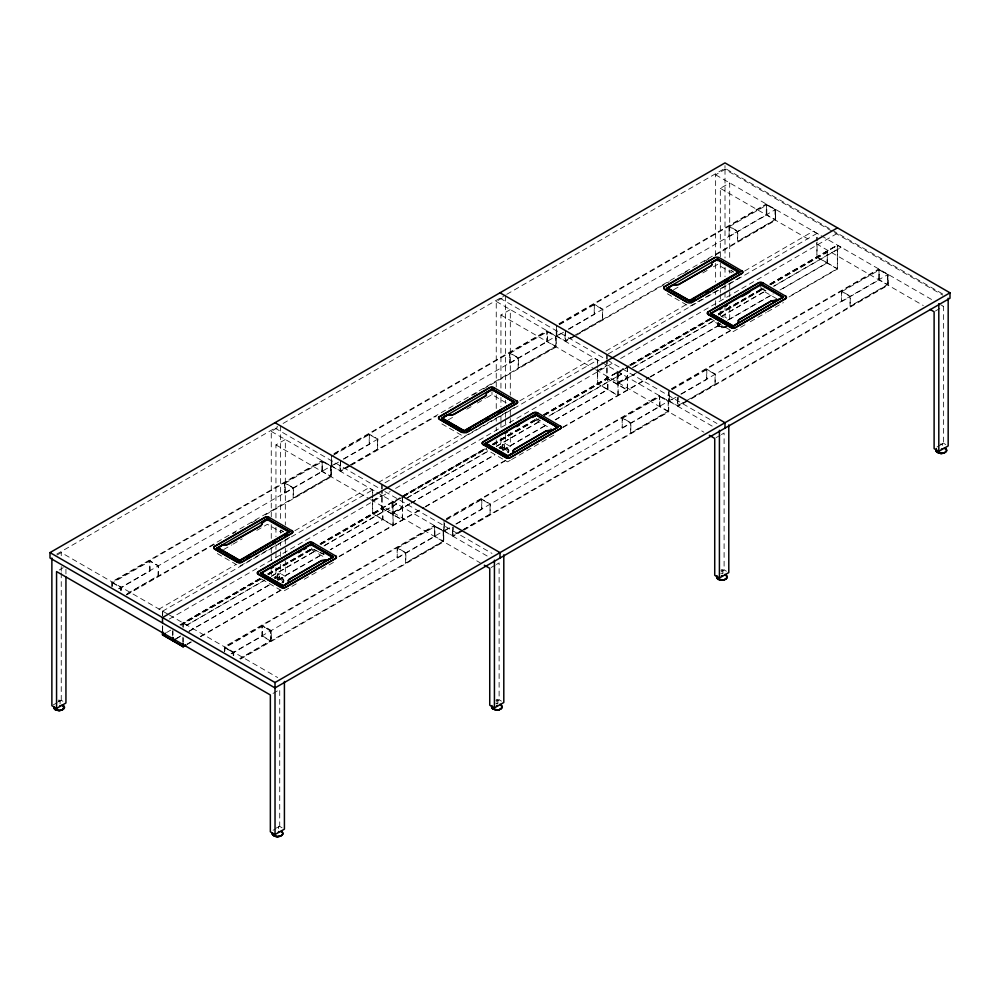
<?xml version="1.0" encoding="UTF-8"?>
<svg xmlns="http://www.w3.org/2000/svg" width="1000" height="1000" viewBox="0 0 1000 1000"><rect width="100%" height="100%" fill="white"/><g stroke="black" fill="none" stroke-linecap="round" stroke-linejoin="round"><path stroke-width="0.75" stroke-dasharray="5 3.75" d="M277.425 576.85L277.2 578.725L278.75 578.162L279.575 579.15L277.425 579.2L277.712 573.488L279.45 573.663L279.45 578.462M502.413 446.938C500.25 449.9 506.262 450.737 504.45 447.362L504.562 449.25L504.45 446.163M275.35 578.175C278.8 574.938 287.113 581.912 279.163 579.225L277.038 579.5M500.35 448.275C503.787 445.037 512.112 452.013 504.162 449.325L500.975 449.738M274.613 577.975L279.188 576.987L282.213 578.013L283.688 579.888L282.975 582.7M499.6 448.062L504.188 447.088L507.212 448.113L508.688 449.975L508.413 452.3M58.338 700.138L60.075 700.312L59.775 701.312L58.038 701.137M279.45 573.663L279.163 574.663L277.425 574.487M502.413 449.288L502.713 443.587L504.45 443.762L504.675 449.025M504.45 443.762L504.15 444.762L502.413 444.588M496.188 699.625L497.925 699.8L497.638 700.8L495.9 700.625M721.188 569.725L722.925 569.9L722.625 570.9L720.888 570.725M502.188 448.825L502.413 448.113L504.45 448.562M283.85 580.962L282.838 582.463M507.837 452.562L508.85 451.062M726.325 326.938C723.4 328.537 717.7 327.987 717.4 323.888L718.425 322.375M725.913 326.662L719.725 326.725L717.575 324.963L717.887 322.825M281.775 582.875L282.65 582.075L281.925 580.237M720.35 323.088L718.612 324.675L719.338 326.512L722.1 327.525L725.288 327.113L727.025 325.513M56.737 554.125L277.688 426.562M283.087 423.45L505.387 295.1M506.737 294.325L724.987 168.312L830.8 229.4M57.237 554.925L61.25 552.6L168.1 614.288M271.262 516.875L271.262 431.375L277.95 427.5M496.25 386.975L496.25 301.462L502.95 297.6M715.638 255.65L715.638 174.812L725.013 169.4L833.213 231.863M59.237 570L63.263 567.688M275.95 518L275.95 444.9L285.325 439.487L285.325 525.037M500.938 388.1L500.938 315L510.312 309.587L510.312 395.138M720.325 256.775L720.325 188.337L729.7 182.925L729.7 260.7M333.95 453.625L546.875 330.688L546.875 341.512M558.938 323.725L766.263 204.037L766.263 214.862M112.15 586.688L112.15 582.325L322.163 461.075L330.975 466.163L330.975 476.35L126.325 594.5M334.212 454.125L547.15 331.175L555.962 336.262L555.962 346.438L351.062 464.75M559.212 324.225L766.538 204.525L775.35 209.613L775.35 219.788L576.062 334.85M112.438 585.625L112.438 582.812L149.938 561.163L158.175 565.925L158.175 575.775L126.037 594.338M284.925 483.225L322.425 461.575L330.675 466.337L330.675 476.188L293.175 497.837L293.175 487.987L284.925 483.225L284.65 492.912L284.65 482.738L293.463 487.825L293.175 497.837M333.15 455.387L369.312 434.5L377.562 439.263L377.562 449.125L340.062 470.775L340.062 462.325M509.938 353.312L547.438 331.662L555.688 336.425L555.688 346.275L518.188 367.925L518.188 358.075L509.938 353.312L509.65 363L509.65 352.825L518.462 357.912L518.188 367.925M559.487 324.712L594.312 304.6L602.562 309.363L602.562 319.212L565.062 340.863L565.062 332.425M729.312 226.663L766.812 205.012L775.062 209.775L775.062 219.625L737.562 241.275L737.562 231.425L729.312 226.663L729.025 236.35L729.025 226.175L737.837 231.262L737.562 241.275M118.6 588.775L337.987 462.113M343.325 459.038L562.975 332.225M568.312 329.137L775.638 209.45L775.638 220.275L715.05 255.25M119.125 588.8L149.938 571.013L149.938 561.163M284.925 493.075L322.425 471.425L322.425 461.575M338.512 462.137L331.812 466.012L331.812 456.15M343.862 459.05L369.312 444.363L369.312 434.5M509.938 363.162L547.438 341.512L547.438 331.662M563.513 332.238L556.812 336.1L556.812 326.25M568.862 329.15L594.312 314.45L594.312 304.6M729.312 236.513L766.812 214.862L766.812 205.012M331.538 455.662L331.538 465.85L340.35 470.938L349.775 465.487M556.525 325.763L556.525 335.938L565.337 341.025L574.763 335.588M126.625 594.975L216.825 542.9M232.975 533.575L235.675 532.013M251.825 522.688L257.213 519.575M265.287 514.913L331.25 476.838L331.25 458.275M350.062 465.975L340.625 471.425L340.625 460.6M351.413 465.2L436.312 416.175M472.7 395.175L478.088 392.062M483.475 388.95L556.25 346.925L556.25 326.825M575.05 336.075L565.625 341.512L565.625 330.688M576.4 335.3L669.287 281.675M682.75 273.9L688.125 270.788M704.287 261.462L709.663 258.35M223.637 549.562L231.6 544.963M232.925 544.2L242.213 538.837M256.8 530.413L267.413 524.288L281.95 532.675M448.2 419.913L454.837 416.075M466.775 409.188L472.075 406.125M477.388 403.062L485.337 398.462M486.675 397.7L491.975 394.637L506.512 403.025M673.637 289.75L680.275 285.925M702.825 272.913L708.125 269.85M713.425 266.788L717.412 264.488L731.95 272.875M372.675 497.3L372.675 489.925L162.5 611.263L158.925 609.188L235.65 564.7M294.887 530.7L368.925 487.75L372.5 490.012L372.5 497.4M378.3 482.537L460.5 434.875M519.8 400.838L593.913 357.85L597.5 360.112L597.5 363.062M605.988 351.075L686.762 304.25M744.65 271.025L813.3 231.188L816.888 233.45L816.888 240.837M289.875 537.25L239.475 566.35L217.013 553.387M514.438 407.6L464.038 436.7L441.575 423.738M739.875 277.45L689.475 306.55L667.013 293.587M608.225 353.925L817.05 233.363L817.05 240.738M372.5 500.65L381.875 495.238M597.5 370.75L606.875 365.337M372.675 500.75L382.05 495.337M597.663 370.838L607.038 365.425M169.237 619.075L390.2 491.512M395.588 488.4L615.188 361.613M620.588 358.5L837.5 233.263M259.688 578.575L182.963 622.875L182.963 627.75M267.762 573.913L312.188 548.263M320.262 543.6L392.962 501.637L392.962 525.25L372.675 513.538L372.675 498.775M402.337 496.225L484.538 448.762M492.625 444.087L537.1 418.413M543.837 414.525L617.95 371.725L617.95 395.35L597.663 383.638L597.663 365.925M630.025 364.762L709.45 318.913M718.875 313.463L761.95 288.6M770.025 283.938L837.337 245.075L837.337 268.688L788.875 296.675M166.537 632.55L170.75 630.112M180 624.775L259.688 578.763M267.762 574.1L312.188 548.462M320 543.95L485.65 448.312M492.388 444.425L537.1 418.612M543.587 414.862L628.587 365.788M629.763 365.112L710.7 318.375M718.612 313.812L763.037 288.163M769.762 284.275L837.337 245.263M183.125 627.6L183.125 623.162L259.862 578.862M268.525 573.938L312.362 548.55M320.438 543.888L393.125 501.925L396.712 503.8L322.675 546.538M484.712 449.05L402.5 496.512L402.5 520.138L381.875 508.225L381.875 490.513M492.788 444.387L537.263 418.7M544 414.812L618.125 372.025L621.7 373.9L548.938 415.913M630.188 365.05L710.962 318.425M718.512 314.137L762.125 288.888M770.2 284.225L837.513 245.362L841.087 247.237L773.775 286.1M180.8 625.1L261.562 578.462M268.3 574.575L312.725 548.925M320.8 544.263L382.725 508.512L382.725 519.338L330.225 549.65M409.613 503.812L392.1 513.925L392.1 503.1L401.525 497.663M402.875 496.875L486.425 448.638M493.162 444.75L537.638 419.075M544.375 415.188L607.712 378.612L607.712 389.438L555.163 419.787M637.288 372.375L617.087 384.025L617.087 373.2L626.512 367.762M631.9 364.65L711.325 318.8M719.4 314.137L763.825 288.488M770.562 284.6L827.288 252.062L827.288 262.887L780.175 290.087M180.987 625.2L261.75 578.575M268.488 574.688L312.913 549.038M320.988 544.375L382.912 508.625L382.912 519.45L330.412 549.763M392.1 503.1L401.712 497.762M403.062 496.987L486.613 448.75M493.35 444.862L539.175 418.4M544.562 415.288L607.9 378.725L607.9 389.55L555.35 419.888M617.087 373.2L629.4 366.312M630.737 365.538L711.513 318.9M718.25 315.025L764.013 288.6M770.75 284.713L827.288 252.062M264.788 579.963L186.713 625.237L183.125 623.162M271.512 576.075L315.938 550.425M406.087 498.387L488.288 450.925M496.375 446.25L540.85 420.575M632.425 367.7L713.2 321.075M721.275 316.413L765.7 290.763M186.713 625.237L264.788 580.15M271.512 576.275L315.938 550.625M324.012 545.962L396.712 503.988M407.425 497.8L488.288 451.112M496.375 446.45L540.85 420.775L536.087 418.638M548.938 416.1L621.7 374.087M633.775 367.125L713.2 321.262M721.275 316.6L765.7 290.95M773.775 286.288L841.087 247.425M53.212 704.938L57.237 702.625M58.575 701.85L61.25 700.3L65.938 703.012M273.938 577.525L280.637 573.65L285.325 576.362L285.325 560.8M498.938 447.612L505.625 443.75L510.312 446.463L510.312 432.463M392.962 512.463L402.337 507.05M617.95 382.55L627.325 377.137M393.125 512.55L402.5 507.137M618.125 382.65L627.5 377.238M176.762 638.25L180.8 635.925M188.875 631.263L270.988 583.85M277.725 579.963L323.488 553.538M410.962 503.038L494.513 454.8M502.6 450.125L547.075 424.45M638.638 371.587L719.4 324.963M727.475 320.3L773.25 293.875M779.987 289.988L827.1 262.787L827.1 251.95M175.6 639.138L180.987 636.025M189.062 631.362L271.175 583.962M277.913 580.075L323.675 553.65M409.8 503.925L392.287 514.038L392.287 503.212M411.15 503.15L494.7 454.9M502.788 450.238L547.263 424.562M634.775 374.038L617.275 384.137L617.275 373.312M640.163 370.925L719.587 325.062M729.013 319.625L773.438 293.975M278.625 580.225L285.325 576.362M503.625 450.325L510.312 446.463M187 644.163L191.038 641.825M200.463 636.388L281.225 589.763M339.113 556.337L423.9 507.388M425.238 506.613L506.1 459.925M562.7 427.25L648.875 377.5M650.212 376.725L730.987 330.087M187.162 644.45L191.2 642.125M200.625 636.688L281.4 590.05M339.275 556.638L424.062 507.688M425.412 506.9L506.275 460.225M562.875 427.55L649.038 377.8M650.387 377.013L731.162 330.387M789.038 296.962L837.513 268.988L837.513 245.362M296.288 583.837L283.025 591.5L260.562 578.538M304.25 579.25L316.188 572.35M321.488 569.288L333.425 562.4M510.238 460.325L507.587 461.85L485.125 448.888M511.562 459.55L556.663 433.512M744.963 324.8L733.025 331.7L710.562 318.725M750.263 321.737L766.188 312.55M767.513 311.788L783.425 302.6M446.45 518.575L659.375 395.637L659.375 406.463M671.438 388.675L878.75 268.988L878.75 279.812M224.65 651.637L224.662 647.262L434.663 526.038L443.475 531.125L443.475 541.3L240.162 658.675M446.712 519.075L659.65 396.125L668.462 401.213L668.462 411.4L463.562 529.7M671.712 389.175L879.038 269.475L887.85 274.562L887.85 284.738L688.55 399.8M397.425 548.175L434.925 526.525L443.175 531.287L443.175 541.138L405.675 562.788L405.675 552.938L397.425 548.175L397.15 557.863L397.15 547.688L405.962 552.775L405.675 562.788M445.65 520.337L481.812 499.45L490.062 504.225L490.062 514.075L452.562 535.725L452.562 527.275M622.438 418.263L659.938 396.613L668.188 401.375L668.188 411.238L630.688 432.887L630.688 423.025L622.438 418.263L622.15 427.962L622.15 417.775L630.962 422.863L630.688 432.887M671.988 389.663L706.812 369.55L715.062 374.312L715.062 384.162L677.562 405.825L677.562 397.375M841.812 291.613L879.312 269.962L887.562 274.725L887.562 284.575L850.062 306.225L850.062 296.375L841.812 291.613L841.525 301.3L841.525 291.125L850.337 296.212L850.062 306.225M231.1 653.725L450.487 527.062M455.825 523.987L675.475 397.175M680.812 394.087L888.125 274.4L888.125 285.225L688.888 400.25M231.625 653.75L262.45 635.95L262.45 626.1L270.7 630.862L270.675 640.725L239.875 658.512M397.425 558.025L434.925 536.375L434.925 526.525M449.675 527.863L444.312 530.962L444.312 521.1M456.362 524L481.812 509.312L481.812 499.45M622.438 428.113L659.938 406.463L659.938 396.613M676.012 397.188L669.312 401.05L669.312 391.2M681.363 394.1L706.812 379.4L706.812 369.55M841.812 301.462L879.312 279.812L879.312 269.962M444.038 520.625L444.038 530.8L452.85 535.887L462.275 530.438M669.025 390.712L669.025 400.887L677.837 405.988L687.262 400.538M240.475 659.137L443.75 541.788L443.75 523.225M462.562 530.925L453.125 536.375L453.125 527.087M463.913 530.15L668.75 411.875L668.75 391.775M687.55 401.025L678.125 406.463L678.125 397.188M273.025 693.425L279.725 689.562L279.725 826.438L273.025 830.3M491.075 567.55L495.087 565.237M496.425 564.462L499.113 562.913L499.113 699.788L496.425 701.338M716.075 437.65L720.088 435.337M721.425 434.562L724.1 433.013L724.1 569.888L721.425 571.438M935.45 311L943.487 306.35L943.487 443.225L936.787 447.1M719.338 326.512L718.375 325.95L723.325 327.262A5.438 3.137 0 0 0 726.675 326.35M720.812 573.288L722.663 573.225M495.812 703.188L497.663 703.125M496.413 703.713L497.35 703.75M722.1 316.925L723.838 317.1M940.275 444.062L942.013 444.237L942.312 443.237L942.312 446.838M276.512 827.275L278.25 827.45L278.55 826.45L278.55 830.037M765.9 290.825L761.175 287.975L761.375 288.575M761.675 289.062L765.763 290.9M536.525 419.05L540.612 420.887M318.625 551.85L311.188 547.775L311.375 548.375M319.988 552.463L324.075 554.3M311.688 548.862L318.5 551.925M319.862 552.537L323.95 554.375M506.525 448.225L508.675 449.975M281.525 578.125L283.688 579.875M832.138 230.175L943.3 294.35M834.562 232.65L942.763 295.113M715.638 174.812L820.362 235.263M821.137 235.712L932.663 300.113M940.775 304.8L943.487 306.35M766.538 204.525L766.525 214.7L775.35 219.788L775.337 209.613M879.038 269.475L879.025 279.65L887.85 284.738L887.837 274.562M720.325 188.337L810.987 240.675M816.4 243.8L923.288 305.525M827.1 262.787L817.05 256.975L817.05 242.213M827.288 262.887L837.337 268.688M837.513 268.988L816.888 257.075L816.888 242.312M776.825 298.788L760.962 289.625L760.962 286.925M943.487 443.225L945.825 444.588M715.638 322.5L720.325 325.213M594.312 314.45L594.025 304.113L602.837 309.2L602.562 319.212M706.812 379.4L706.525 369.062L715.337 374.15L715.062 384.162M500 298.212L605.8 359.3M607.137 360.075L716.963 423.488M496.25 301.462L600.4 361.587M601.75 362.375L712.65 426.4M555.962 346.438L547.15 341.35L547.15 331.175M668.462 411.4L659.65 406.3L659.65 396.125M500.938 315L594.3 368.9M595.662 369.688L703.9 432.175M535.525 419.787L551.388 428.938M724.1 569.888L726.45 571.237M369.312 444.363L369.038 434.012L377.85 439.1L377.562 449.125M481.812 509.312L481.538 498.975L490.35 504.062L490.062 514.075M275 428.113L379.462 488.425M384.825 491.525L491.962 553.387M271.262 431.375L375.4 491.5M376.75 492.275L487.663 556.3M322.163 461.075L322.15 471.262L330.975 476.35L330.962 466.175M434.663 526.038L434.65 536.213L443.475 541.3L443.462 531.125M275.95 444.9L369.312 498.8M370.662 499.588L480.262 562.863M310.963 549.438L325.5 557.825M499.113 699.788L501.45 701.137M270.675 640.725L270.975 630.7L262.15 625.625L262.425 635.962M270.675 630.875L262.425 626.112L224.925 647.763L224.925 650.575M262.162 635.8L270.975 640.875L270.963 630.712M149.938 571.013L149.65 560.675L158.463 565.763L158.175 575.775M169.45 615.075L277.65 677.537M112.15 582.325L120.962 587.413L120.962 590.325M224.65 647.275L233.475 652.35L233.475 655.263L233.463 652.362M233.2 652.513L224.95 647.75L233.175 652.525L233.175 655.337M112.438 582.812L120.688 587.575L120.688 590.388M279.725 826.438L282.062 827.788M731.038 270.3L733.45 271.988M730.913 270.375L733.312 272.062M281.05 530.1L283.45 531.8M280.912 530.175L283.325 531.875M506.925 450.337L507.638 452.175M717.4 323.888L717.575 324.963M279.675 578.925L279.45 576.062M729.7 270.025L729.7 273.137M729.7 284.025L729.7 290.25M729.7 291.8L729.7 298.025M729.7 305.8L729.7 319.8L725.013 317.087L725.013 307.762M724.987 165.613L724.987 168.312M725.013 169.4L725.013 258.012M725.013 267.337L725.013 276.675M725.013 284.45L725.013 290.663M725.013 292.213L725.013 298.438M722.925 569.9L722.925 573.488M720.325 263L720.325 280.113M720.325 289.438L720.325 292.55M720.325 294.1L720.325 301.887M720.325 311.212L720.325 315.875M715.638 263.425L715.638 282.087M715.638 291.413L715.638 294.525M715.638 300.738L715.638 305.4M677.837 397.262L677.837 405.988M627.5 366.613L627.5 390.225L606.875 378.325L606.875 360.613M627.325 366.512L627.325 389.938L607.038 378.225L607.038 360.513M618.125 372.025L618.125 395.637L597.5 383.738L597.5 368.975M607.038 354.6L607.038 359.038M606.875 354.7L606.875 359.137M597.663 364.45L597.663 360.012L381.875 484.6L381.875 489.038M565.337 330.85L565.337 341.025M510.312 410.688L510.312 416.912M510.312 418.462L510.312 423.125M505.625 296.05L505.625 390.887M505.625 400.225L505.625 403.325M505.625 412.663L505.625 417.325M505.625 418.875L505.625 426.65M505.625 434.425L505.625 443.75M500.938 397.438L500.938 406.763M500.938 416.1L500.938 420.763M500.938 422.325L500.938 428.537M500.938 437.875L500.938 448.762M497.925 699.8L497.925 703.4M496.25 394.75L496.25 408.738M496.25 418.075L496.25 421.175M496.25 427.4L496.25 430.513M496.25 439.837L496.25 449.162M491.975 391.938L491.975 394.637M452.85 527.163L452.85 535.887M434.375 536.375L434.375 525.55L224.363 646.787L224.363 651.425M402.337 496.413L402.337 519.837L382.05 508.125L382.05 490.412M393.125 501.925L393.125 525.55L372.5 513.638L372.5 498.875M382.05 484.513L382.05 488.938M340.35 460.75L340.35 470.938M321.875 471.425L321.875 460.6L111.875 581.838L111.875 586.475M285.325 539.025L285.325 546.812M285.325 548.362L285.325 553.025M280.637 425.962L280.637 520.788M280.637 530.125L280.637 533.225M280.637 542.562L280.637 545.675M280.637 551.888L280.637 556.55M280.637 564.325L280.637 573.65M275.95 527.337L275.95 536.663M275.95 544.438L275.95 550.662M275.95 552.225L275.95 558.438M275.95 567.775L275.95 578.663M271.262 524.65L271.262 538.638M271.262 547.975L271.262 554.188M271.262 555.75L271.262 561.962M271.262 569.738L271.262 579.062M233.738 652.2L233.738 655.3M183.125 637.925L183.125 642.362M182.963 637.125L182.963 643.375M172.913 629.862L172.913 636.05M172.725 631.3L172.725 635.938M162.675 611.163L162.675 615.588M162.675 625.925L162.675 630.35M162.5 611.263L162.5 615.688M162.5 626.025L162.5 631.925M121.25 587.25L121.25 590.35M65.938 569.25L65.938 573.913M61.25 552.6L61.25 555.712M61.25 566.6L61.25 571.263M61.25 572.812L61.25 700.3M60.075 700.312L60.075 703.913M282.875 578.888A5.438 3.137 0 0 1 282.3 582.913M274.575 578.5A5.438 3.137 0 0 1 277.925 577.575M507.875 448.988A5.438 3.137 0 0 1 508.375 452.113M499.575 448.6A5.438 3.137 0 0 1 502.925 447.675M271.25 630.55L261.875 625.138L261.875 635.962L271.25 641.375L271.25 630.55"/><path stroke-width="1.5" d="M217.413 548.663L222.575 544.963L227.65 544.637M239.7 561.325L239.375 560.15L217.738 547.75L239.3 560.2L238.975 560.75L288.575 531.75L288.812 532.35L288.5 531.8M217.738 547.9L222.575 544.963M222.575 545.112L223.312 544.775M223.312 544.938L226.438 544.775M228.675 544.25L260.938 525.775L261.875 524.325L260.938 525.625L226.438 544.938M239.562 561.25L239.7 560.7M267.325 519.487C254.125 529.312 267.975 515.3 267.337 520.425M267.013 519.45L288.575 531.9M442.4 419.363C442.175 415.275 449.487 414.613 452.5 414.825M442.525 419.288L442.388 418.413L463.95 430.863L513.737 402.125L491.85 389.487L492.188 390.625M442.438 418.225L464.538 430.9M442.575 418.088L447.413 415.15M447.413 415.3L448.15 414.975M448.15 415.125L451.287 414.975M486.475 395.213L453.525 414.588L485.788 395.962L486.712 392.713L492.175 389.675M486.712 392.713L491.85 389.487L513.737 402.125M513.462 403.475L513.413 401.938M513.65 403.15L513.562 402.225M738.625 273.488L738.575 271.95L689.287 300.55L667.725 288.1L672.913 285.025M667.725 288.1L672.562 285.163M710.938 265.963L678.675 284.438L673.312 285.125L678.675 284.6L710.938 265.963L711.862 264.525L711.625 265.375M689.375 300.5L689.688 301.525L689.375 300.35L688.975 300.95L689.287 300.4L667.6 288.238M717.337 260.625L717.013 259.5L711.95 262.488M712.175 262.288L717.325 259.688M717.013 259.65L738.812 272.55M62.675 705.062L63.5 705.537L62.9 706.663M501.275 705.425L500.525 704.55M726.275 575.525L725.525 574.65M945.738 448.462A5.438 3.137 0 0 1 941.8 453.4L936.85 452.088L936.05 451.1L936.363 448.963L936.05 451.1C938.413 454.312 944.963 454.363 946.712 450.538L944.388 447.7L945.725 448.462L945.45 449.25M261.4 573.55L282.825 586.425L288.212 582.525L288.288 580.487M732.825 326.625L737.975 323.075L738.288 320.688M288.288 580.638L289.212 579.2L321.475 560.575L326.85 560.037L321.475 560.725L288.538 579.938M513.138 450.825L514.062 449.387L546.325 430.763L551.688 430.225L546.325 430.913L513.375 450.125M513.138 452.488L512.825 453.062L513.138 450.675M738.288 320.838L738.525 319.988M782.738 297.812C783.1 297.188 775.288 301.512 771.475 300.763L738.525 320.138M310.462 545.462L310.788 544.663M310.6 545.538L311.188 544.8M535.312 415.65L535.925 414.787L557.487 427.238L551.688 430.375M535.438 415.725L535.487 414.988M733.012 326L711.388 313.738M760.462 285.663L760.775 284.862L782.738 297.45M760.588 285.738L761.175 285M500 704.262L502.325 707.1C500.588 710.925 494.025 710.875 491.662 707.663L491.975 705.525M725 574.35L727.325 577.2C725.588 581.025 719.025 580.975 716.663 577.762L716.975 575.612M60.3 705.575L59.588 706.112M281.688 832.463L281.15 831.2M512.825 452.912L507.987 455.7L486.2 443.5L535.7 414.812L557.587 427.438M507.987 455.863L507.587 456.438L485.125 443.275L507.675 456.262L558.237 427L507.587 456.438M733.138 325.863L711.35 313.5L760.775 285.012M61.525 710.312L63.263 708.725M280.863 835.65L276.812 836.862L275.425 836.363M500.25 709L501.125 708.213M726.112 578.312L724.375 579.9L722.25 580.175M943.763 453.237L944.625 452.45M278.412 832.125L278.738 831.462M942.425 448.725L941.413 449.087M50 552.6L724.987 162.9L950 292.812L950 298.225L275.012 687.925L50 558.013L50 552.6L275.012 682.513L275.038 834.55L284.413 829.137L284.413 681.45M214.35 546.512L265 517.275A3.5 2.025 0 0 1 269.375 517.537L291.837 530.712A3.262 1.875 0 0 1 292.15 533.15L241.513 562.4A3.262 1.875 0 0 1 237.275 562.212L214.812 549.237A3.5 2.025 0 0 1 214.35 546.712L214.35 546.512A3.5 2.025 0 0 0 214.812 549.038L214.812 549.237M439.15 416.725A3.5 2.025 0 0 0 439.613 419.25L462.075 432.425L439.613 419.45A3.5 2.025 0 0 1 439.15 416.925L489.8 387.488A3.5 2.025 0 0 1 494.175 387.75L516.638 400.925A3.262 1.875 0 0 1 516.962 403.363L466.312 432.6L516.962 403.162A3.262 1.875 0 0 0 516.638 400.725L516.638 400.925M664.35 286.712L714.987 257.475A3.5 2.025 0 0 1 719.362 257.738L741.825 270.912A3.262 1.875 0 0 1 742.15 273.35L691.5 302.587A3.262 1.875 0 0 1 687.262 302.413L664.8 289.438A3.5 2.025 0 0 1 664.35 286.913L664.35 286.712A3.5 2.025 0 0 0 664.8 289.237L664.8 289.438M214.35 546.712L265 517.475A3.5 2.025 0 0 1 269.375 517.737L269.375 517.537M439.15 416.925L489.8 387.688A3.5 2.025 0 0 1 494.175 387.95L494.175 387.75M664.35 286.913L714.987 257.475M216.775 548.112L267.413 518.675L289.875 531.638L239.237 561.075L216.775 547.913L239.475 560.938M441.575 418.325L492.212 388.888L514.675 402.05L464.038 431.287L441.575 418.325L464.038 431.087L514.675 401.85M666.762 288.312L717.412 258.875L739.875 271.837L689.225 301.275L666.762 288.113L689.475 301.137M289.875 531.638L239.237 561.075M739.875 271.837L689.225 301.275M246.475 557.625L249.1 556.112M272.812 542.413L275.45 540.9M284.675 535.575L287.312 534.05M466.037 430.863L470 428.575M485.8 419.45L488.438 417.925M497.663 412.6L500.3 411.087M691.2 300.863L695.15 298.587M705.688 292.5L708.325 290.975M724.125 281.85L728.088 279.575M214.812 549.038L237.275 562.013A3.262 1.875 0 0 0 241.513 562.2L292.15 532.95A3.262 1.875 0 0 0 291.837 530.513L291.837 530.712M741.825 270.912L741.825 270.712A3.262 1.875 0 0 1 742.15 273.15L691.5 302.587M837.5 227.85L162.5 617.562L162.5 622.975M258.05 571.737L308.688 542.5A3.262 1.875 0 0 1 312.925 542.688L335.387 555.85A3.5 2.025 0 0 1 335.85 558.387L285.2 587.625A3.5 2.025 0 0 1 280.825 587.362L258.363 574.388A3.262 1.875 0 0 1 258.05 571.938L258.05 571.737A3.262 1.875 0 0 0 258.363 574.188L258.363 574.388M482.85 441.95L533.5 412.713A3.262 1.875 0 0 1 537.725 412.9L560.188 426.062A3.5 2.025 0 0 1 560.65 428.6L510.012 457.837A3.5 2.025 0 0 1 505.625 457.562L483.162 444.6A3.262 1.875 0 0 1 482.85 442.15L482.85 441.95A3.262 1.875 0 0 0 483.162 444.4L483.162 444.6M708.037 311.938L758.688 282.7A3.262 1.875 0 0 1 762.925 282.887L785.387 296.05A3.5 2.025 0 0 1 785.85 298.575L735.2 327.825A3.5 2.025 0 0 1 730.825 327.55L708.363 314.587A3.262 1.875 0 0 1 708.037 312.137L708.037 311.938A3.262 1.875 0 0 0 708.363 314.387L708.363 314.587M258.05 571.938L308.688 542.7A3.262 1.875 0 0 1 312.925 542.888L312.925 542.688M482.85 442.15L533.5 412.912A3.262 1.875 0 0 1 537.725 413.1L537.725 412.9M708.037 312.137L758.688 282.9A3.262 1.875 0 0 1 762.925 283.087L762.925 282.887M260.325 573.263L310.963 543.812L333.425 556.788L282.787 586.225L260.325 573.062L283.025 586.087M485.125 443.475L535.775 414.025L558.237 427M710.312 313.45L760.962 284.012L783.425 296.988L732.775 326.425L710.312 313.25L732.95 326.55M332.75 557.612L310.863 544.612L261.35 573.2L283.15 585.662L261.588 573.225M270.763 568.612L273.387 567.087M298.425 552.638L301.05 551.112M303.688 549.587L306.325 548.075M504.825 433.475L507.45 431.95M516.675 426.625L519.312 425.1M532.487 417.5L535.125 415.975M719.438 309.562L722.075 308.05M724.7 306.525L727.337 305M741.825 296.637L749.737 292.075M724.837 306.6L727.475 305.075M162.5 631.925L162.5 634.875L165.362 633.225M172.913 637.6L172.913 640.688L175.6 639.138M51.875 558.013L51.875 705.713L56.562 708.425L65.938 703.012L65.938 577.025M777.588 300.05L771.475 300.925L739.212 319.4M326.85 560.188L332.75 557.25M282.787 586.025L333.425 556.788M732.775 326.225L783.425 296.988M172.913 640.688L182.963 646.488L185.65 644.938M258.363 574.188L280.825 587.163A3.5 2.025 0 0 0 285.2 587.425L335.85 558.188A3.5 2.025 0 0 0 335.387 555.662L335.387 555.85M483.162 444.4L505.625 457.362A3.5 2.025 0 0 0 510.012 457.638L560.65 428.4A3.5 2.025 0 0 0 560.188 425.863L560.188 426.062M708.363 314.387L730.825 327.35A3.5 2.025 0 0 0 735.2 327.625L785.85 298.387A3.5 2.025 0 0 0 785.387 295.85L785.387 296.05M162.5 634.875L183.125 646.787L185.825 645.238M275.012 682.513L950 292.812M484.325 565.2L489.738 568.325L489.738 705.2L494.425 707.913L503.8 702.5L503.8 554.8M709.312 435.3L714.725 438.425L714.725 575.3L719.412 578.013L728.787 572.6L728.787 424.9M930.05 309.425L934.112 311.762L934.112 448.638L938.8 451.35L948.175 445.938L948.175 298.238M672.562 285.312L673.312 284.975M453.525 414.438L451.287 415.125M722.8 575.575L721.587 575.725M497.8 705.475L496.6 705.625M56.95 710.225L54.688 709.5L53.875 706.562L53.812 708.175C56.175 711.388 62.725 711.438 64.475 707.613L62.15 704.775M721.188 580.312L717.75 579.312L716.488 576.675M274.05 835.863L272.288 834.312L272.35 832.7L272.288 834.312C274.65 837.525 281.2 837.575 282.95 833.75L281.962 831.675A5.438 3.137 0 0 1 278.038 836.612L273.087 835.3M940.575 453.663L942.163 453.45M58.338 710.738L60.462 710.45M499.375 709.8L494.812 709.712M939.188 453.15L936.85 452.088M717.475 578.75L722.412 580.062A5.438 3.137 0 0 0 726.35 575.125M491.5 706.575L492.475 708.65L497.413 709.963A5.438 3.137 0 0 0 501.35 705.025M54.612 709.163L59.562 710.475A5.438 3.137 0 0 0 63.5 705.537M739.875 272.038L717.412 258.875M783.425 297.188L760.962 284.012M664.8 289.237L687.262 302.413M500 292.8L725 422.713L725 428.125M514.675 402.05L492.212 388.888M558.237 427.2L535.775 414.025M491.975 389.225L514.438 402.188M535.525 414.375L557.987 427.337M486.238 443.738L507.675 456.625M275 422.7L500 552.612L500 558.025M289.875 531.838L267.413 518.675M333.425 556.987L310.963 543.812M275.038 834.55L270.35 831.85L270.35 694.975L56.562 571.55L56.562 708.425M718.062 578.387L718.425 579.312M493.062 708.288L493.425 709.212L492.475 708.65M55.213 708.812L55.575 709.725M938.8 303.65L938.8 451.35M719.412 430.312L719.412 578.013M711.862 262.725L711.862 264.675M494.425 560.212L494.425 707.913M261.875 522.525L261.875 524.475M183.125 643.838L183.125 646.787M182.963 643.375L182.963 646.488M172.725 637.487L172.725 640.588L162.675 634.775L162.675 631.825M466.312 432.413A3.262 1.875 0 0 1 462.075 432.225"/></g></svg>
